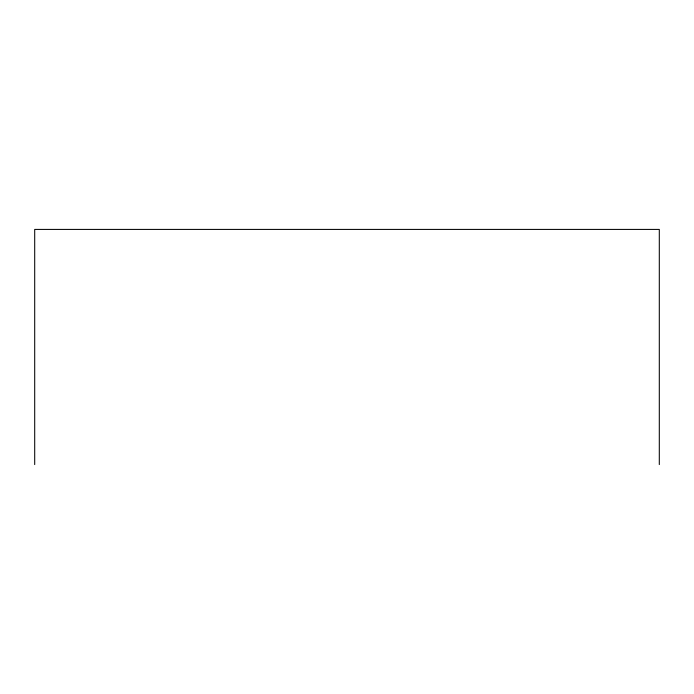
<?xml version="1.0" encoding="UTF-8"?>
<svg xmlns="http://www.w3.org/2000/svg" width="694" height="694" viewBox="0 0 694 694"><rect width="100%" height="100%" fill="white"/><g stroke="black" fill="none" stroke-linecap="round" stroke-linejoin="round"><path stroke-width="1.04" d="M659.3 464.581L659.3 229.419L34.7 229.419L34.7 464.581"/></g></svg>
